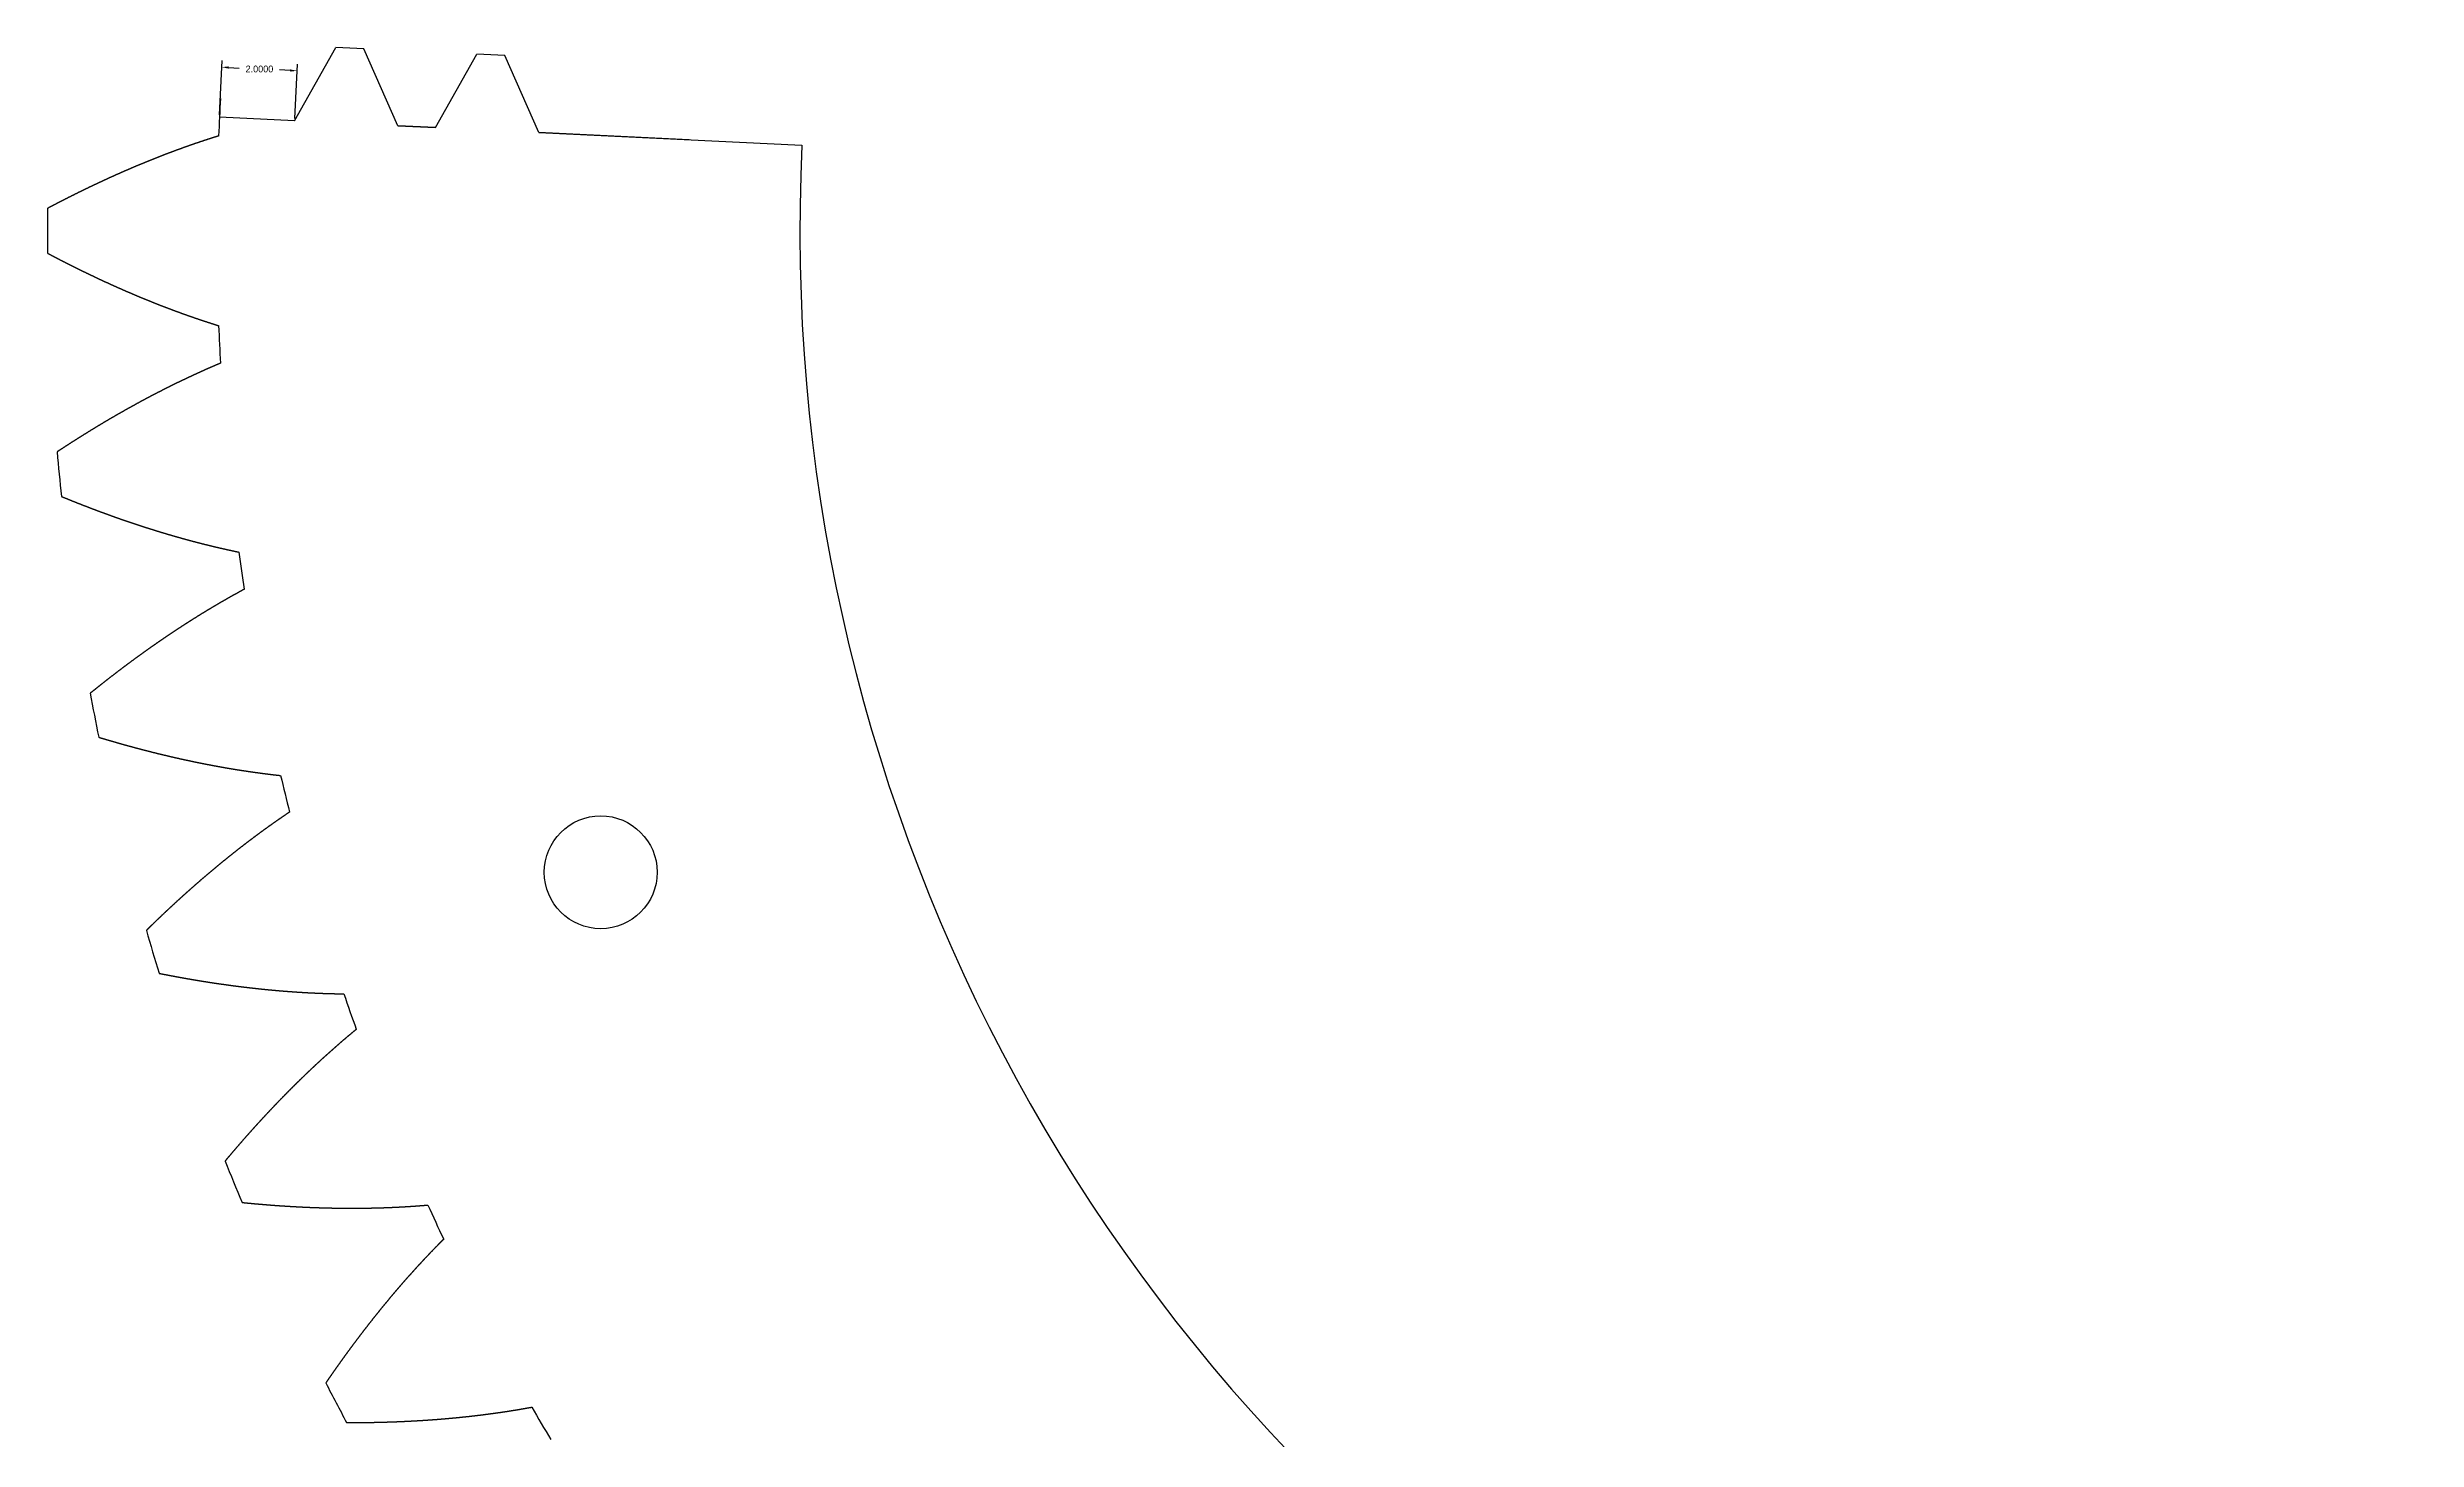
# Model space of a CAD drawing. Header units: millimetres. Extents: x -106 to 415, y -206 to 191.
# Drawn here: x 48 to 110.9, y -171.1 to -134.1 of the extents above; entities that cross this region are included whole.
import ezdxf

# ---------------------------------------------------------------- set-up
doc = ezdxf.new("R2010")
doc.units = ezdxf.units.MM
doc.header["$MEASUREMENT"] = 0

msp = doc.modelspace()

# ---------------------------------------------------------------- linework, layer by layer
at = {"linetype": 'Continuous'}
for p, q in [((52.54132, -135.92582), (52.61121, -134.48106)), ((52.7823, -134.66954), (53.06563, -134.68325)), ((54.42039, -134.74878), (54.13706, -134.73507)), ((54.53597, -136.08487), (55.63143, -134.13552)), ((54.53899, -136.02245), (54.60887, -134.57769)), ((56.38055, -134.17176), (55.63143, -134.13552)), ((57.28276, -136.21774), (56.38055, -134.17176)), ((58.28159, -136.26605), (59.37705, -134.3167)), ((60.12617, -134.35293), (59.37705, -134.3167)), ((61.02838, -136.39891), (60.12617, -134.35293)), ((54.53597, -136.08487), (52.5383, -135.98825)), ((58.28159, -136.26605), (57.28276, -136.21774)), ((57.28276, -136.21774), (58.28159, -136.26605)), ((58.28159, -136.26605), (57.28276, -136.21774)), ((65.0237, -136.59217), (61.02838, -136.39891)), ((61.02838, -136.39891), (68.0202, -136.73711))]:
    msp.add_line(p, q, dxfattribs=at)
msp.add_circle((62.67232, -156.0503), 1.5)
for centre, radius, start, end in [((114.96532, -139.00783), 62.5, 176.7723624, 177.6891762), ((114.96532, -139.00784), 47, 177.2307675, 0), ((114.96532, -139.00783), 67, 179.4915557, 180.5084445), ((114.96532, -139.00783), 62.5, 182.3108239, 183.2276378), ((114.96532, -139.00783), 67, 185.0300172, 186.046906), ((114.96532, -139.00783), 62.5, 187.8492855, 188.7660993), ((114.96532, -139.00783), 67, 190.5684787, 191.5853676), ((114.96532, -139.00783), 62.5, 193.387747, 194.3045609), ((114.96532, -139.00783), 67, 196.1069403, 197.1238291), ((114.96532, -139.00783), 62.5, 198.9262085, 199.8430224), ((114.96532, -139.00783), 67, 201.6454018, 202.6622907), ((114.96532, -139.00783), 62.5, 204.4646701, 205.3814839), ((114.96532, -139.00783), 67, 207.1838634, 208.2007522), ((114.96532, -139.00783), 62.5, 210.0031316, 210.9199455)]:
    msp.add_arc(centre, radius, start, end)
for points in [[(52.51614, -136.4878), (52.49563, -136.49416), (52.4546, -136.50693), (52.39307, -136.52625), (52.31106, -136.55233), (52.20862, -136.58547), (52.10623, -136.61915), (52.00389, -136.65336), (51.90162, -136.68811), (51.79941, -136.72338), (51.69725, -136.75919), (51.59516, -136.79551), (51.49313, -136.83234), (51.39116, -136.86967), (51.28926, -136.9075), (51.18743, -136.94583), (51.08566, -136.98464), (50.98396, -137.02394), (50.88232, -137.06373), (50.78075, -137.104), (50.67926, -137.14474), (50.57783, -137.18596), (50.47648, -137.22765), (50.37519, -137.2698), (50.27398, -137.31241), (50.17284, -137.35548), (50.07178, -137.399), (49.97079, -137.44298), (49.86988, -137.4874), (49.76904, -137.53228), (49.66829, -137.57759), (49.56761, -137.62334), (49.467, -137.66954), (49.36648, -137.71616), (49.26604, -137.76322), (49.16568, -137.81071), (49.0654, -137.85862), (48.9652, -137.90696), (48.86509, -137.95572), (48.76506, -138.0049), (48.66512, -138.0545), (48.56526, -138.10451), (48.46548, -138.15494), (48.3658, -138.20578), (48.2662, -138.25702), (48.16669, -138.30867), (48.08715, -138.35031), (48.02754, -138.38173), (47.98782, -138.40275), (47.96796, -138.41328)], [(47.96796, -139.60239), (47.98782, -139.61292), (48.02754, -139.63394), (48.08715, -139.66535), (48.16669, -139.707), (48.2662, -139.75865), (48.3658, -139.80989), (48.46548, -139.86073), (48.56526, -139.91115), (48.66512, -139.96117), (48.76506, -140.01076), (48.86509, -140.05994), (48.9652, -140.10871), (49.0654, -140.15704), (49.16568, -140.20496), (49.26604, -140.25245), (49.36648, -140.2995), (49.467, -140.34613), (49.56761, -140.39232), (49.66829, -140.43808), (49.76904, -140.48339), (49.86988, -140.52826), (49.97079, -140.57269), (50.07178, -140.61666), (50.17284, -140.66019), (50.27398, -140.70326), (50.37519, -140.74587), (50.47648, -140.78802), (50.57783, -140.82971), (50.67926, -140.87092), (50.78075, -140.91167), (50.88232, -140.95194), (50.98396, -140.99172), (51.08566, -141.03103), (51.18743, -141.06984), (51.28926, -141.10817), (51.39116, -141.146), (51.49313, -141.18333), (51.59516, -141.22016), (51.69725, -141.25648), (51.79941, -141.29228), (51.90162, -141.32756), (52.00389, -141.36231), (52.10623, -141.39652), (52.20862, -141.4302), (52.31106, -141.46333), (52.39307, -141.48942), (52.4546, -141.50874), (52.49563, -141.52151), (52.51614, -141.52787)], [(52.56446, -142.52678), (52.54465, -142.53509), (52.50505, -142.55176), (52.44567, -142.57693), (52.36657, -142.6108), (52.2678, -142.65367), (52.16913, -142.69708), (52.07058, -142.741), (51.97214, -142.78546), (51.87381, -142.83044), (51.77558, -142.87593), (51.67747, -142.92194), (51.57948, -142.96844), (51.48159, -143.01544), (51.38382, -143.06293), (51.28615, -143.11091), (51.18861, -143.15936), (51.09117, -143.2083), (50.99385, -143.25771), (50.89664, -143.30759), (50.79955, -143.35794), (50.70258, -143.40876), (50.60572, -143.46003), (50.50898, -143.51176), (50.41235, -143.56394), (50.31584, -143.61657), (50.21945, -143.66964), (50.12318, -143.72316), (50.02703, -143.77712), (49.93099, -143.83151), (49.83508, -143.88634), (49.73928, -143.9416), (49.64361, -143.99728), (49.54806, -144.05339), (49.45263, -144.10993), (49.35732, -144.16688), (49.26213, -144.22425), (49.16707, -144.28203), (49.07213, -144.34023), (48.97731, -144.39883), (48.88262, -144.45784), (48.78805, -144.51726), (48.69361, -144.57708), (48.5993, -144.6373), (48.50511, -144.69792), (48.41105, -144.75893), (48.33591, -144.80806), (48.2796, -144.84508), (48.24209, -144.86984), (48.22334, -144.88224)], [(48.33811, -146.06579), (48.35889, -146.07435), (48.40046, -146.09145), (48.46283, -146.11696), (48.54601, -146.15073), (48.65004, -146.19254), (48.75412, -146.23393), (48.85825, -146.27491), (48.96242, -146.31547), (49.06664, -146.35561), (49.1709, -146.39533), (49.27521, -146.43463), (49.37957, -146.4735), (49.48396, -146.51194), (49.5884, -146.54995), (49.69287, -146.58753), (49.79739, -146.62468), (49.90194, -146.66138), (50.00653, -146.69765), (50.11115, -146.73347), (50.21582, -146.76885), (50.32051, -146.80378), (50.42524, -146.83826), (50.53, -146.87228), (50.63479, -146.90585), (50.73962, -146.93896), (50.84447, -146.9716), (50.94935, -147.00378), (51.05425, -147.03549), (51.15918, -147.06673), (51.26414, -147.09748), (51.36912, -147.12776), (51.47412, -147.15755), (51.57914, -147.18686), (51.68418, -147.21567), (51.78924, -147.24399), (51.89431, -147.27181), (51.99941, -147.29912), (52.10452, -147.32594), (52.20964, -147.35223), (52.31477, -147.37801), (52.41991, -147.40326), (52.52506, -147.42797), (52.63022, -147.45215), (52.73538, -147.47578), (52.84055, -147.49888), (52.92468, -147.51692), (52.98779, -147.53022), (53.02986, -147.53897), (53.0509, -147.54332)], [(53.1954, -148.5329), (53.17648, -148.54309), (53.13867, -148.5635), (53.082, -148.59428), (53.00654, -148.63564), (52.91236, -148.68784), (52.81835, -148.74056), (52.7245, -148.79379), (52.63081, -148.84754), (52.53727, -148.9018), (52.4439, -148.95657), (52.35069, -149.01182), (52.25764, -149.06757), (52.16474, -149.1238), (52.07201, -149.1805), (51.97943, -149.23768), (51.88702, -149.29532), (51.79476, -149.35343), (51.70266, -149.41201), (51.61073, -149.47104), (51.51895, -149.53052), (51.42733, -149.59046), (51.33587, -149.65084), (51.24457, -149.71167), (51.15344, -149.77293), (51.06246, -149.83463), (50.97164, -149.89676), (50.88098, -149.95932), (50.79048, -150.0223), (50.70015, -150.08571), (50.60997, -150.14954), (50.51996, -150.21379), (50.43011, -150.27844), (50.34042, -150.34352), (50.25089, -150.40899), (50.16152, -150.47488), (50.07231, -150.54117), (49.98327, -150.60786), (49.89439, -150.67494), (49.80567, -150.74243), (49.71712, -150.8103), (49.62873, -150.87857), (49.5405, -150.94722), (49.45244, -151.01626), (49.36455, -151.08569), (49.27681, -151.1555), (49.20676, -151.21164), (49.15429, -151.25393), (49.11934, -151.28219), (49.10188, -151.29634)], [(49.33034, -152.46329), (49.35185, -152.46981), (49.39487, -152.48281), (49.45941, -152.50219), (49.54547, -152.52777), (49.65305, -152.55934), (49.76064, -152.5905), (49.86823, -152.62123), (49.97583, -152.65155), (50.08344, -152.68145), (50.19105, -152.71092), (50.29867, -152.73996), (50.40628, -152.76858), (50.5139, -152.79677), (50.62152, -152.82452), (50.72913, -152.85185), (50.83674, -152.87873), (50.94435, -152.90518), (51.05195, -152.93118), (51.15955, -152.95674), (51.26714, -152.98185), (51.37471, -153.00651), (51.48228, -153.03072), (51.58984, -153.05448), (51.69738, -153.07777), (51.80491, -153.10061), (51.91242, -153.12298), (52.01992, -153.14489), (52.12739, -153.16632), (52.23485, -153.18728), (52.34228, -153.20777), (52.44969, -153.22777), (52.55708, -153.24729), (52.66444, -153.26632), (52.77177, -153.28486), (52.87907, -153.30291), (52.98634, -153.32046), (53.09358, -153.3375), (53.20078, -153.35405), (53.30795, -153.37007), (53.41508, -153.38558), (53.52217, -153.40057), (53.62921, -153.41502), (53.73621, -153.42893), (53.84317, -153.44231), (53.95007, -153.45515), (54.03556, -153.46499), (54.09965, -153.47212), (54.14237, -153.47678), (54.16373, -153.47908)], [(54.40306, -154.45009), (54.38522, -154.46205), (54.34956, -154.48603), (54.29612, -154.52213), (54.225, -154.57057), (54.13631, -154.63162), (54.04782, -154.69317), (53.95954, -154.75522), (53.87148, -154.81776), (53.78362, -154.88079), (53.69597, -154.94431), (53.60852, -155.0083), (53.52128, -155.07277), (53.43425, -155.1377), (53.34742, -155.20309), (53.2608, -155.26894), (53.17438, -155.33523), (53.08816, -155.40197), (53.00215, -155.46916), (52.91633, -155.53679), (52.83073, -155.60486), (52.74532, -155.67336), (52.66012, -155.74228), (52.57512, -155.81164), (52.49031, -155.88141), (52.40572, -155.9516), (52.32132, -156.0222), (52.23712, -156.09322), (52.15313, -156.16465), (52.06933, -156.23648), (51.98574, -156.30871), (51.90234, -156.38135), (51.81915, -156.45438), (51.73616, -156.5278), (51.65337, -156.60161), (51.57078, -156.67582), (51.48839, -156.7504), (51.40619, -156.82538), (51.3242, -156.90073), (51.24241, -156.97646), (51.16082, -157.05256), (51.07944, -157.12904), (50.99825, -157.20589), (50.91726, -157.28311), (50.83648, -157.36069), (50.75589, -157.43864), (50.69158, -157.50129), (50.64344, -157.54844), (50.61138, -157.57994), (50.59537, -157.59571)], [(50.93539, -158.73517), (50.95743, -158.73958), (51.0015, -158.74837), (51.06761, -158.76142), (51.15574, -158.77858), (51.26586, -158.79962), (51.37595, -158.82025), (51.48601, -158.84046), (51.59604, -158.86025), (51.70603, -158.87962), (51.81598, -158.89857), (51.9259, -158.91709), (52.03577, -158.93519), (52.14561, -158.95286), (52.2554, -158.9701), (52.36515, -158.9869), (52.47485, -159.00328), (52.58451, -159.01921), (52.69412, -159.03471), (52.80368, -159.04976), (52.91319, -159.06437), (53.02265, -159.07854), (53.13205, -159.09225), (53.24139, -159.10552), (53.35068, -159.11832), (53.45991, -159.13068), (53.56908, -159.14257), (53.67819, -159.154), (53.78723, -159.16496), (53.89621, -159.17545), (54.00512, -159.18547), (54.11396, -159.19502), (54.22273, -159.20408), (54.33142, -159.21266), (54.44004, -159.22076), (54.54859, -159.22836), (54.65705, -159.23548), (54.76543, -159.24209), (54.87373, -159.24821), (54.98195, -159.25382), (55.09007, -159.25892), (55.19811, -159.2635), (55.30605, -159.26755), (55.41389, -159.27107), (55.52163, -159.27406), (55.62928, -159.27652), (55.71532, -159.27806), (55.7798, -159.27898), (55.82277, -159.27949), (55.84425, -159.27972)], [(56.17618, -160.2231), (56.15958, -160.23673), (56.12639, -160.26403), (56.07669, -160.30513), (56.01058, -160.36021), (55.92819, -160.42953), (55.84606, -160.49933), (55.76418, -160.56961), (55.68256, -160.64036), (55.6012, -160.71157), (55.52009, -160.78326), (55.43923, -160.85539), (55.35862, -160.92798), (55.27826, -161.00101), (55.19815, -161.07447), (55.11828, -161.14837), (55.03866, -161.22269), (54.95929, -161.29745), (54.88016, -161.37262), (54.80128, -161.44822), (54.72264, -161.52423), (54.64424, -161.60065), (54.56609, -161.67748), (54.48818, -161.75471), (54.41051, -161.83234), (54.33308, -161.91037), (54.25589, -161.98879), (54.17894, -162.06761), (54.10223, -162.1468), (54.02576, -162.22639), (53.94952, -162.30635), (53.87353, -162.38669), (53.79777, -162.46741), (53.72226, -162.5485), (53.64698, -162.62996), (53.57193, -162.71179), (53.49712, -162.79398), (53.42255, -162.87654), (53.34822, -162.95945), (53.27412, -163.04272), (53.20025, -163.12635), (53.12663, -163.21032), (53.05324, -163.29465), (52.98008, -163.37932), (52.90716, -163.46434), (52.83447, -163.5497), (52.77651, -163.61827), (52.73314, -163.66984), (52.70428, -163.70429), (52.68986, -163.72153)], [(53.13826, -164.82285), (53.16063, -164.82512), (53.20535, -164.82961), (53.27241, -164.83622), (53.36178, -164.8448), (53.47342, -164.85511), (53.58498, -164.86501), (53.69648, -164.87451), (53.8079, -164.88359), (53.91925, -164.89225), (54.03052, -164.9005), (54.14171, -164.90833), (54.25282, -164.91574), (54.36385, -164.92272), (54.47479, -164.92928), (54.58565, -164.93542), (54.69642, -164.94113), (54.80711, -164.94641), (54.9177, -164.95125), (55.0282, -164.95566), (55.13861, -164.95964), (55.24892, -164.96317), (55.35913, -164.96626), (55.46925, -164.96891), (55.57927, -164.97111), (55.68918, -164.97286), (55.79899, -164.97416), (55.90869, -164.97501), (56.01828, -164.9754), (56.12776, -164.97532), (56.23713, -164.97478), (56.34638, -164.97378), (56.45552, -164.9723), (56.56453, -164.97035), (56.67343, -164.96793), (56.7822, -164.96502), (56.89084, -164.96163), (56.99936, -164.95776), (57.10774, -164.95339), (57.21599, -164.94853), (57.32411, -164.94317), (57.43208, -164.9373), (57.5399, -164.93092), (57.64758, -164.92402), (57.75511, -164.91659), (57.86249, -164.90865), (57.94828, -164.90189), (58.01255, -164.89658), (58.05537, -164.89293), (58.07677, -164.89109)], [(58.4982, -165.79803), (58.48299, -165.8132), (58.4526, -165.84358), (58.40709, -165.88928), (58.3466, -165.95048), (58.27129, -166.02743), (58.19628, -166.10483), (58.12157, -166.18268), (58.04716, -166.26098), (57.97304, -166.33972), (57.89923, -166.41889), (57.82571, -166.4985), (57.75248, -166.57852), (57.67955, -166.65897), (57.6069, -166.73982), (57.53454, -166.82108), (57.46246, -166.90274), (57.39068, -166.98481), (57.31917, -167.06727), (57.24795, -167.15013), (57.17702, -167.23337), (57.10636, -167.317), (57.03599, -167.40102), (56.9659, -167.48541), (56.89608, -167.57017), (56.82654, -167.65531), (56.75728, -167.74082), (56.6883, -167.82669), (56.61959, -167.91292), (56.55116, -167.99951), (56.483, -168.08646), (56.41511, -168.17376), (56.3475, -168.26141), (56.28016, -168.34942), (56.2131, -168.43776), (56.1463, -168.52645), (56.07977, -168.61548), (56.01352, -168.70484), (55.94753, -168.79454), (55.88182, -168.88458), (55.81637, -168.97494), (55.75119, -169.06563), (55.68628, -169.15665), (55.62164, -169.24799), (55.55726, -169.33965), (55.49316, -169.43162), (55.44208, -169.50546), (55.40389, -169.56098), (55.37849, -169.59806), (55.3658, -169.61661)], [(55.9184, -170.66951), (55.94088, -170.66961), (55.98583, -170.66976), (56.05321, -170.66987), (56.14299, -170.66978), (56.25511, -170.66927), (56.36711, -170.66836), (56.479, -170.66705), (56.59078, -170.66533), (56.70244, -170.66321), (56.81399, -170.66068), (56.92541, -170.65774), (57.03672, -170.65439), (57.1479, -170.65063), (57.25896, -170.64645), (57.3699, -170.64186), (57.4807, -170.63685), (57.59138, -170.63142), (57.70192, -170.62557), (57.81233, -170.6193), (57.92261, -170.6126), (58.03275, -170.60547), (58.14275, -170.59791), (58.25261, -170.58991), (58.36232, -170.58149), (58.47189, -170.57262), (58.58131, -170.56332), (58.69058, -170.55357), (58.7997, -170.54338), (58.90866, -170.53274), (59.01747, -170.52165), (59.12611, -170.5101), (59.23459, -170.4981), (59.34291, -170.48564), (59.45106, -170.47272), (59.55905, -170.45932), (59.66686, -170.44547), (59.77449, -170.43114), (59.88195, -170.41633), (59.98923, -170.40105), (60.09632, -170.38528), (60.20322, -170.36901), (60.30992, -170.35225), (60.41643, -170.33499), (60.52275, -170.31722), (60.62886, -170.29896), (60.71359, -170.28394), (60.77705, -170.27245), (60.81932, -170.2647), (60.84044, -170.26079)]]:
    msp.add_open_spline(points, degree=5)
for points in [[(52.78375, -134.63958), (52.78085, -134.69951), (52.60251, -134.66085)], [(54.42183, -134.71881), (54.41894, -134.77874), (54.60017, -134.75748)]]:
    msp.add_solid(points, dxfattribs=at)

# ---------------------------------------------------------------- texts
at = {"linetype": 'Continuous', "insert": (53.60134, -134.70916), "char_height": 0.18, "attachment_point": 5}
msp.add_mtext('\\A1;2.0000', dxfattribs=at)

doc.saveas('drawing.dxf')
